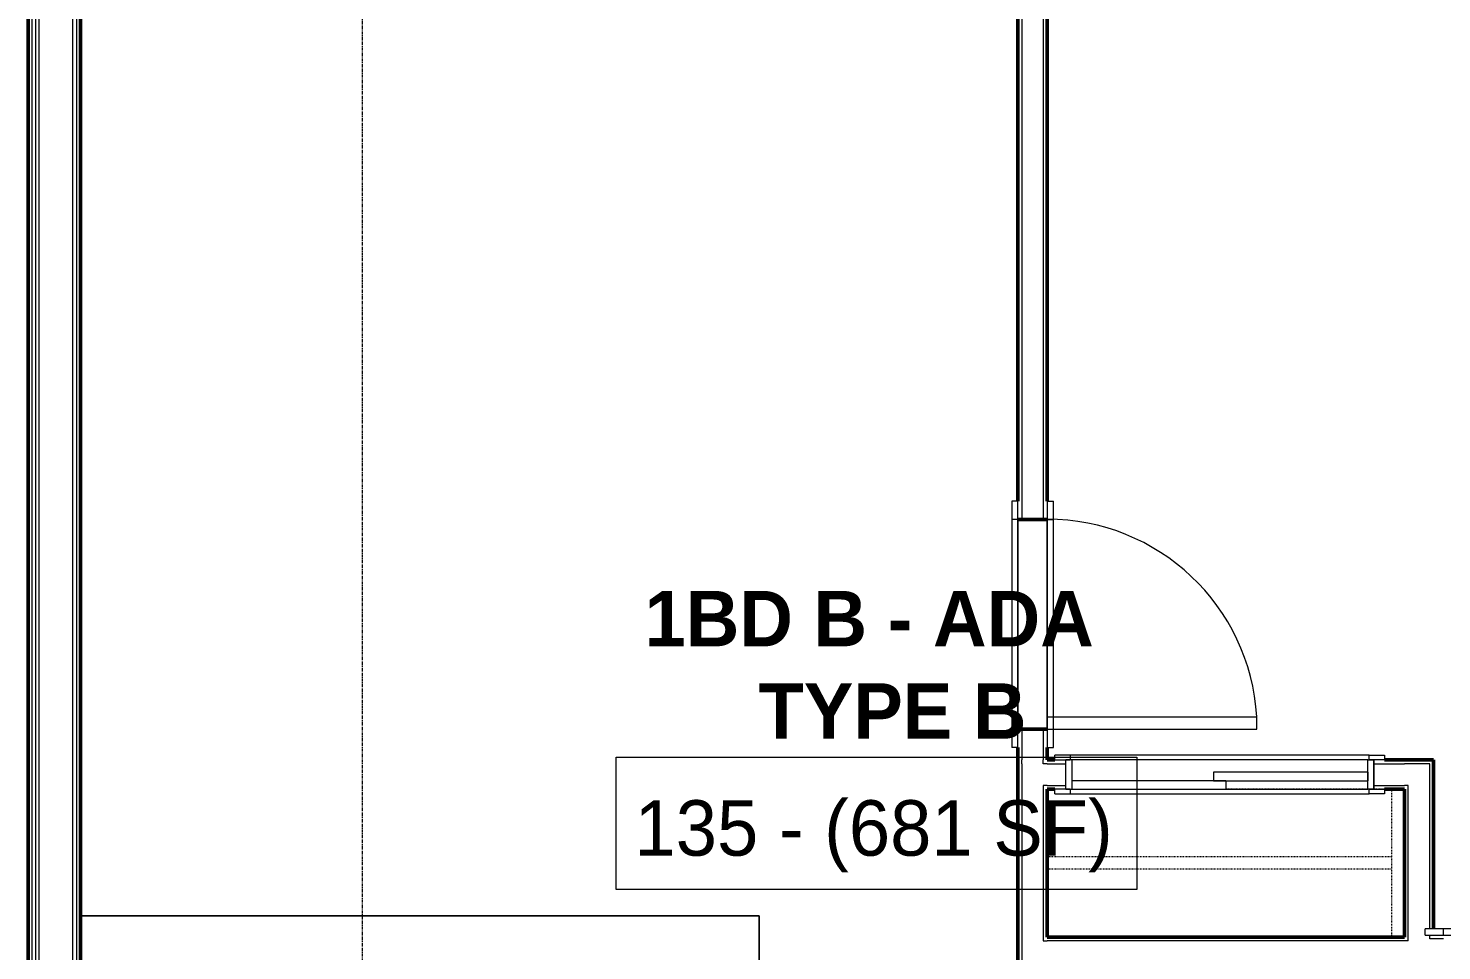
# Model space of a CAD drawing. Header units: inches. Extents: x -4235 to -464, y 9706 to 12338.
# Drawn here: x -3208.6 to -2979.3, y 10588.8 to 10738.4 of the extents above; entities that cross this region are included whole.
import ezdxf

# ---------------------------------------------------------------- set-up
doc = ezdxf.new("R2010")
doc.units = ezdxf.units.IN
doc.header["$MEASUREMENT"] = 0
doc.linetypes.add('Dash', pattern=[0.25, 0.125, -0.125])
doc.linetypes.add('Grid Line 1_2_', pattern=[0.8749999999999999, 0.4999999999999999, -0.125, 0.125, -0.125])
for name, color, linetype, lineweight in [('0-1', 7, 'Continuous', 5), ('0-2', 10, 'Continuous', 9), ('A-AREA-IDEN', 2, 'Continuous', 9), ('A-DOOR-1', 10, 'Continuous', 9), ('A-DOOR-2', 50, 'Continuous', 20), ('A-DOOR-FRAM-1', 10, 'Continuous', 9), ('A-WALL-1', 7, 'Continuous', 50), ('A-WALL-2', 250, 'Continuous', 13), ('A-WALL-3', 10, 'Continuous', 9), ('A-WALL-4', 254, 'Continuous', 9), ('A-WALL-5', 113, 'Continuous', 9), ('I-WALL-1', 7, 'Continuous', 50), ('Q-CASE-HDLN-1', 10, 'Dash', 9), ('Q-CASE-HDLN-2', 254, 'Dash', 9), ('S-GRID-1', 1, 'Grid Line 1_2_', 9)]:
    doc.layers.add(name, color=color, linetype=linetype, lineweight=lineweight)
doc.styles.add('Century Gothic', font='ufonts.com_century-gothic.ttf', dxfattribs={"height": 8.999999999999991})
doc.styles.add('Century Gothic_B', font='GOTHICB.TTF', dxfattribs={"height": 8.999999999999991})

# ---------------------------------------------------------------- blocks, each defined once
blk = doc.blocks.new('SWING - SINGLE - FLUSH - 2-10 x 6-8 - PRIVACY-3199407-BACKGROUND - RCP - 1ST FLOOR')
at = {"layer": 'A-DOOR-1'}
blk.add_arc((17.00000000000093, 2.374999999999297), 34.06659275674493, 93.36568699838678, 179.9999999999998, dxfattribs=at)
at = {"layer": 'A-DOOR-2'}
for p, q in [((15, 2.374999999999781), (15, 36.38283353955165)), ((17.00000000000093, 36.38283353955165), (15, 36.38283353955165)), ((17.00000000000093, 2.374999999999781), (17.00000000000093, 36.38283353955165)), ((17.00000000000093, 2.374999999999781), (15, 2.374999999999781))]:
    blk.add_line(p, q, dxfattribs=at)
at = {"layer": 'A-DOOR-FRAM-1'}
for p, q in [((-16.99999999999997, 3.37499999999986), (-19.99999999999998, 3.374999999999855)), ((-19.99999999999998, 2.374999999999855), (-19.99999999999998, 3.374999999999855)), ((-19.99999999999998, 2.374999999999855), (-16.99999999999997, 2.374999999999861)), ((17.00000000000001, 3.37499999999964), (-16.99999999999997, 3.374999999999576)), ((-16.99999999999997, 2.374999999999861), (-16.99999999999997, 3.37499999999986)), ((-16.99999999999997, 2.374999999999577), (17.00000000000001, 2.37499999999964)), ((20.00000000000001, 3.374999999999929), (17.00000000000001, 3.374999999999924)), ((17.00000000000001, 2.374999999999924), (17.00000000000001, 3.374999999999924)), ((17.00000000000001, 2.374999999999924), (20.00000000000001, 2.37499999999993)), ((20.00000000000001, 2.37499999999993), (20.00000000000001, 3.374999999999929)), ((-16.99999999999997, -2.375000000000138), (-20, -2.375000000000144)), ((-20, -2.375000000000144), (-20, -3.375000000000143)), ((-20, -3.375000000000143), (-16.99999999999997, -3.375000000000138)), ((17.00000000000041, -2.375000000000359), (-16.99999999999997, -2.375000000000422)), ((-16.99999999999997, -2.375000000000138), (-16.99999999999997, -3.375000000000138)), ((-16.99999999999997, -3.375000000000422), (17.00000000000041, -3.375000000000358)), ((19.99999999999999, -2.375000000000069), (17.00000000000041, -2.375000000000075)), ((17.00000000000041, -2.375000000000075), (17.00000000000041, -3.375000000000074)), ((17.00000000000041, -3.375000000000074), (19.99999999999999, -3.375000000000069)), ((19.99999999999999, -2.375000000000069), (19.99999999999999, -3.375000000000069))]:
    blk.add_line(p, q, dxfattribs=at)
blk = doc.blocks.new('OD_CW_Closet - OD_CW_Closet-V6-BACKGROUND - RCP - 1ST FLOOR')
at = {"layer": 'Q-CASE-HDLN-1'}
for p, q in [((0.7377049180327883, 23.99999999999991), (0.7377049180327883, 3.802824721788056e-11)), ((0.7377049180327883, 13.00000000001894), (56.67359190332909, 13.00000000001894)), ((0.7377049180327883, 11.00000000001894), (56.67359190332909, 11.00000000001894)), ((1.923591903322279, 3.802691495025101e-11), (3.673591903322241, 3.802691495025101e-11)), ((4.673591903322264, 3.802691495025101e-11), (27.67359190332233, 3.802691495025101e-11))]:
    blk.add_line(p, q, dxfattribs=at)
at = {"layer": 'Q-CASE-HDLN-2'}
for p, q in [((56.67359190332909, 23.99999999999991), (0.7377049180327829, 23.99999999999991)), ((56.67359190332909, 3.802691495025101e-11), (56.67359190332909, 23.99999999999991)), ((0.7377049180327883, 3.802691495025101e-11), (1.923591903322279, 3.802691495025101e-11)), ((55.42359190332242, 3.802691495025101e-11), (56.67359190332909, 3.802691495025101e-11))]:
    blk.add_line(p, q, dxfattribs=at)
blk = doc.blocks.new('SLIDING - FLUSH - 4-0 x 6-8-3203583-BACKGROUND - RCP - 1ST FLOOR')
at = {"layer": 'A-DOOR-1'}
for p, q in [((-26.7500000000001, 2.500000000038368), (-26.7500000000001, 3.250000000038368)), ((-24.25000000000008, 3.250000000038211), (-26.75000000000009, 3.250000000038195)), ((-26.7500000000001, 2.500000000038195), (-24.25000000000009, 2.500000000038211)), ((24.24999999999989, 3.25000000003824), (-24.25000000000007, 3.250000000038083)), ((-24.25000000000009, 3.250000000038368), (-24.25000000000009, 2.500000000038368)), ((24.2499999999999, 2.500000000038525), (24.2499999999999, 3.250000000038524)), ((24.24999999999989, 3.250000000038524), (26.74999999999989, 3.25000000003854)), ((26.7499999999999, 2.500000000038541), (24.2499999999999, 2.500000000038525)), ((26.74999999999989, 3.25000000003854), (26.7499999999999, 2.500000000038541)), ((23.99999999999988, 0.4999999999999985), (-1.000000000000095, 0.4999999999999985)), ((-1.000000000000095, 0.4999999999999985), (-1.000000000000095, -0.8750000000000002)), ((23.99999999999988, 0.4999999999999985), (23.99999999999988, -0.8750000000000002)), ((-26.7500000000001, -3.000000000000025), (-26.7500000000001, -2.250000000000026)), ((-24.25000000000009, -2.250000000000026), (-26.7500000000001, -2.250000000000026)), ((-24.2500000000001, -2.250000000000026), (-24.2500000000001, -3.000000000000026)), ((0.9999999999999057, -0.8750000000000002), (-24.00000000000011, -0.8750000000000002)), ((-24.00000000000011, -0.8750000000000002), (-24.00000000000011, -2.250000000000026)), ((-24.00000000000011, -2.250000000000026), (0.9999999999999057, -2.250000000000026)), ((-1.000000000000095, -0.8750000000000002), (23.99999999999988, -0.8750000000000002)), ((0.9999999999999057, -0.8750000000000002), (0.9999999999999057, -2.250000000000026)), ((24.24999999999988, -2.250000000000026), (26.74999999999988, -2.250000000000026)), ((24.24999999999988, -3.000000000000026), (24.24999999999988, -2.250000000000026)), ((26.74999999999988, -2.250000000000026), (26.74999999999988, -3.000000000000025)), ((-26.7500000000001, -3.000000000000026), (-24.25000000000009, -3.000000000000026)), ((-24.25000000000011, -3.000000000000311), (24.24999999999988, -3.000000000000311)), ((26.74999999999988, -3.000000000000026), (24.24999999999988, -3.000000000000026))]:
    blk.add_line(p, q, dxfattribs=at)
at = {"layer": 'A-DOOR-FRAM-1'}
for p, q in [((-25.0000000000001, -2.249999999999958), (-25.0000000000001, 2.500000000038503)), ((-24.00000000000008, 2.500000000038503), (-25.0000000000001, 2.500000000038503)), ((23.99999999999988, 2.500000000038219), (-24.00000000000008, 2.500000000038219)), ((-24.00000000000008, 2.500000000038503), (-24.00000000000008, -2.249999999999957)), ((23.99999999999988, -2.249999999999957), (23.99999999999988, 2.500000000038503)), ((23.99999999999988, 2.500000000038503), (24.9999999999999, 2.500000000038503)), ((24.9999999999999, 2.500000000038503), (24.9999999999999, -2.249999999999958)), ((-25.0000000000001, -2.249999999999958), (-24.00000000000008, -2.249999999999958)), ((0.9999999999997565, -2.250000000000242), (23.99999999999988, -2.250000000000242)), ((24.9999999999999, -2.249999999999958), (23.99999999999988, -2.249999999999958))]:
    blk.add_line(p, q, dxfattribs=at)
blk = doc.blocks.new('CTR - 1st Phase - Unit Layouts_rvt-1-BACKGROUND - RCP - 1ST FLOOR')
at = {"layer": 'A-WALL-1'}
for p, q in [((-3048.020513840795, 10661.71439611039), (-3048.020513840801, 10812.88939611054)), ((-3043.270513840801, 10812.88939611054), (-3043.270513840795, 10661.71439611039)), ((-3043.270513840795, 10658.71439611039), (-3048.020513840795, 10658.71439611039)), ((-3048.020513840793, 10624.71439611039), (-3043.270513840793, 10624.71439611039)), ((-3048.020513840793, 10619.71439611046), (-3048.020513840793, 10621.71439611039)), ((-3048.020513840102, 10562.21439611054), (-3048.0205138401, 10619.71439611046)), ((-3043.270513840793, 10621.71439611039), (-3043.270513840793, 10619.71439611046)), ((-3043.2705138401, 10619.71439611046), (-3042.020513840092, 10619.71439611046)), ((-2988.520513840091, 10619.71439611047), (-2985.323736697866, 10619.71439611047)), ((-2985.323736697866, 10619.71439611047), (-2981.198736697866, 10619.71439611047)), ((-2981.198736697866, 10619.71439611047), (-2980.573736697866, 10619.71439611047)), ((-2980.573736697866, 10619.71439611047), (-2980.573736697866, 10592.28939611208)), ((-3043.2705138401, 10614.96439611046), (-3043.270513840101, 10590.96439611051)), ((-3042.020513840093, 10614.96439611046), (-3043.2705138401, 10614.96439611046)), ((-2985.323736697866, 10614.96439611046), (-2988.520513840093, 10614.96439611046)), ((-2985.323736697866, 10590.9643961105), (-2985.323736697866, 10614.96439611046)), ((-3043.270513840101, 10590.96439611051), (-2985.323736697866, 10590.9643961105))]:
    blk.add_line(p, q, dxfattribs=at)
at = {"layer": 'A-WALL-2'}
for p, q in [((-3047.395513840801, 10812.26439611054), (-3047.395513840795, 10658.71439611039)), ((-3043.895513840801, 10812.26439611054), (-3043.895513840795, 10658.71439611039)), ((-3047.395513840793, 10624.71439611039), (-3047.395513840793, 10619.71439611046)), ((-3043.895513840793, 10624.71439611039), (-3043.895513840793, 10619.71439611047)), ((-3047.395513840793, 10619.08939611046), (-3047.395513840793, 10619.71439611046)), ((-3043.895513840793, 10619.08939611046), (-3043.895513840793, 10619.71439611046)), ((-3047.3955138401, 10619.08939611046), (-3047.395513840102, 10562.21439611054)), ((-3043.2705138401, 10619.08939611046), (-3043.8955138401, 10619.08939611046)), ((-3043.2705138401, 10619.08939611046), (-3040.270513840091, 10619.08939611046)), ((-2990.270513840092, 10619.08939611046), (-2985.323736697866, 10619.08939611046)), ((-2984.698736697866, 10619.08939611047), (-2985.323736697866, 10619.08939611047)), ((-2981.198736697866, 10619.08939611046), (-2984.698736697866, 10619.08939611047)), ((-2981.198736697866, 10592.28939611208), (-2981.198736697866, 10619.08939611047)), ((-3043.8955138401, 10615.58939611046), (-3043.895513840101, 10590.3393961105)), ((-3043.2705138401, 10615.58939611047), (-3043.8955138401, 10615.58939611046)), ((-3043.2705138401, 10615.58939611047), (-3040.270513840092, 10615.58939611047)), ((-2990.270513840093, 10615.58939611047), (-2985.323736697866, 10615.58939611047)), ((-2984.698736697866, 10615.58939611047), (-2985.323736697866, 10615.58939611047)), ((-2984.698736697866, 10590.3393961105), (-2984.698736697866, 10615.58939611047)), ((-3043.895513840101, 10590.33939611051), (-3043.270513840101, 10590.3393961105)), ((-2985.323736697866, 10590.3393961105), (-3043.270513840101, 10590.33939611051)), ((-2984.698736697866, 10590.3393961105), (-2985.323736697866, 10590.3393961105)), ((-2981.198736697866, 10590.66439611208), (-2981.198736697866, 10591.28939611208)), ((-2980.573736697866, 10590.66439611208), (-2981.198736697866, 10590.66439611208)), ((-2978.948736697866, 10590.66439611208), (-2980.573736697866, 10590.66439611208))]:
    blk.add_line(p, q, dxfattribs=at)
at = {"layer": 'A-WALL-3'}
for p, q in [((-3048.020513840795, 10658.71439611039), (-3048.020513840793, 10624.71439611039)), ((-3043.270513840793, 10624.71439611039), (-3043.270513840795, 10658.71439611039)), ((-3040.270513840093, 10614.96439611046), (-3040.270513840091, 10619.71439611046)), ((-2990.270513840093, 10614.96439611046), (-2990.270513840092, 10619.71439611047))]:
    blk.add_line(p, q, dxfattribs=at)
at = {"layer": 'A-WALL-4'}
for p, q in [((-3048.020513840795, 10658.71439611039), (-3043.270513840795, 10658.71439611039)), ((-3048.020513840793, 10624.71439611039), (-3043.270513840793, 10624.71439611039))]:
    blk.add_line(p, q, dxfattribs=at)
at = {"layer": 'A-WALL-5'}
for p, q in [((-3090.020513840102, 10594.43939611072), (-3200.073736679713, 10594.43939611087)), ((-3200.073736679713, 10594.43939611087), (-3200.073736679713, 10582.43939611073)), ((-3200.073736679713, 10594.43939611087), (-3200.073736679713, 10582.43939611073)), ((-3200.073736679713, 10594.43939611087), (-3090.020513840102, 10594.43939611072)), ((-3090.020513840102, 10553.06439611066), (-3090.020513840102, 10594.43939611072)), ((-3090.020513840102, 10594.43939611072), (-3090.020513840102, 10553.06439611066))]:
    blk.add_line(p, q, dxfattribs=at)
at = {"layer": '0-2'}
for name, p, rotation in [('SWING - SINGLE - FLUSH - 2-10 x 6-8 - PRIVACY-3199407-BACKGROUND - RCP - 1ST FLOOR', (-3045.645513840794, 10641.71439611039), 270.0000000000024), ('OD_CW_Closet - OD_CW_Closet-V6-BACKGROUND - RCP - 1ST FLOOR', (-2986.596921936771, 10614.9643961105), 180), ('SWING - SINGLE - FLUSH - 2-10 x 6-8 - PRIVACY-3199407-BACKGROUND - RCP - 1ST FLOOR', (-2961.948736697866, 10588.91439611208), 180)]:
    blk.add_blockref(name, p, dxfattribs=dict(at, rotation=rotation))
blk.add_blockref('SLIDING - FLUSH - 4-0 x 6-8-3203583-BACKGROUND - RCP - 1ST FLOOR', (-3015.270513840092, 10617.21439611046), dxfattribs=at)
blk = doc.blocks.new('CTR - 1st Phase - Common Walls_rvt-1-BACKGROUND - RCP - 1ST FLOOR')
at = {"layer": 'A-WALL-2'}
for p, q in [((-3207.948736679713, 10476.16439611051), (-3207.948736679714, 10813.48939611052)), ((-3207.323736679713, 10476.16439611051), (-3207.323736679714, 10813.48939611052)), ((-3206.823736679713, 10476.16439611051), (-3206.823736679714, 10813.48939611052)), ((-3201.323736679714, 10476.16439611051), (-3201.323736679714, 10813.48939611052)), ((-3200.698736679713, 10476.16439611051), (-3200.698736679715, 10813.48939611052))]:
    blk.add_line(p, q, dxfattribs=at)
at = {"layer": 'I-WALL-1'}
for p, q in [((-3208.573736679713, 10476.16439611051), (-3208.573736679714, 10813.48939611052)), ((-3200.073736679714, 10813.48939611052), (-3200.073736679713, 10476.16439611051))]:
    blk.add_line(p, q, dxfattribs=at)

msp = doc.modelspace()

# ---------------------------------------------------------------- linework, layer by layer
at = {"layer": 'A-AREA-IDEN', "flags": 128}
msp.add_lwpolyline([(-3113.222621194026, 10620.17214222482), (-3028.721833792452, 10620.17214222482), (-3028.721833792452, 10598.67607923269), (-3113.222621194026, 10598.67607923269)], close=True, dxfattribs=at)
at = {"layer": 'S-GRID-1'}
msp.add_line((-3154.323736679695, 9836.179692344092), (-3154.323736679675, 12288.89300601211), dxfattribs=at)

# ---------------------------------------------------------------- block references
at = {"layer": '0-1'}
for name in ['CTR - 1st Phase - Unit Layouts_rvt-1-BACKGROUND - RCP - 1ST FLOOR', 'CTR - 1st Phase - Common Walls_rvt-1-BACKGROUND - RCP - 1ST FLOOR']:
    msp.add_blockref(name, (0, 0), dxfattribs=at)

# ---------------------------------------------------------------- texts
at = {"layer": 'A-AREA-IDEN', "char_height": 8.999999999999991, "attachment_point": 1}
for s, insert, width, style in [('1BD B - ADA', (-3108.597424343633, 10647.14501593878), 90.8999999999999, 'Century Gothic_B'), ('TYPE B', (-3090.097424343633, 10632.14501593878), 46.35899999999994, 'Century Gothic_B'), ('135 - (681 SF)', (-3110.222621194026, 10613.17214222482), 94.8389999999999, 'Century Gothic')]:
    msp.add_mtext(s, dxfattribs=dict(at, insert=insert, width=width, style=style))

doc.saveas('drawing.dxf')
